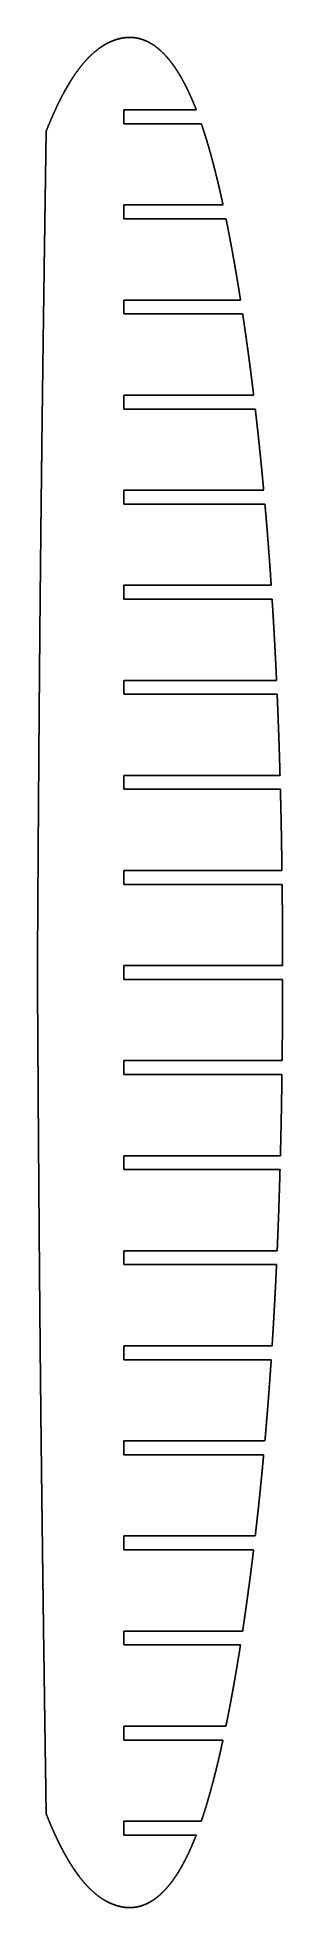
# Model space of a CAD drawing. Header units: metres. Extents: x 3 to 70, y -256 to 256.
import ezdxf

# ---------------------------------------------------------------- set-up
doc = ezdxf.new("R2010")
doc.units = ezdxf.units.M

msp = doc.modelspace()

# ---------------------------------------------------------------- linework, layer by layer
for p, q in [((26.32, 235.9, 769), (46.14, 235.9, 769)), ((26.32, 232.1, 769), (47.53, 232.1, 769)), ((26.32, 209.9, 769), (53.46, 209.9, 769)), ((26.32, 206.1, 769), (54.26, 206.1, 769)), ((26.32, 183.9, 769), (58.24, 183.9, 769)), ((26.32, 180.1, 769), (58.82, 180.1, 769)), ((26.32, 157.9, 769), (61.82, 157.9, 769)), ((26.32, 154.1, 769), (62.27, 154.1, 769)), ((26.32, 131.9, 769), (64.57, 131.9, 769)), ((26.32, 128.1, 769), (64.91, 128.1, 769)), ((26.32, 105.9, 769), (66.63, 105.9, 769)), ((26.32, 102.1, 769), (66.87, 102.1, 769)), ((26.32, 79.9, 769), (68.09, 79.9, 769)), ((26.32, 76.1, 769), (68.25, 76.1, 769)), ((26.32, 53.9, 769), (69.04, 53.9, 769)), ((26.32, 50.1, 769), (69.14, 50.1, 769)), ((26.32, 27.9, 769), (69.57, 27.9, 769)), ((26.32, 24.1, 769), (69.61, 24.1, 769)), ((26.32, 1.9, 769), (69.74, 1.9, 769)), ((26.32, -1.9, 769), (69.74, -1.9, 769)), ((26.32, -24.1, 769), (69.62, -24.1, 769)), ((26.32, -27.9, 769), (69.57, -27.9, 769)), ((26.32, -50.1, 769), (69.14, -50.1, 769)), ((26.32, -53.9, 769), (69.04, -53.9, 769)), ((26.32, -76.1, 769), (68.26, -76.1, 769)), ((26.32, -79.9, 769), (68.09, -79.9, 769)), ((26.32, -102.1, 769), (66.87, -102.1, 769)), ((26.32, -105.9, 769), (66.63, -105.9, 769)), ((26.32, -128.1, 769), (64.91, -128.1, 769)), ((26.32, -131.9, 769), (64.56, -131.9, 769)), ((26.32, -154.1, 769), (62.26, -154.1, 769)), ((26.32, -157.9, 769), (61.81, -157.9, 769)), ((26.32, -180.1, 769), (58.81, -180.1, 769)), ((26.32, -183.9, 769), (58.22, -183.9, 769)), ((26.32, -206.1, 769), (54.24, -206.1, 769)), ((26.32, -209.9, 769), (53.44, -209.9, 769)), ((26.32, -232.1, 769), (47.5, -232.1, 769)), ((26.32, -235.9, 769), (46.11, -235.9, 769))]:
    msp.add_line(p, q)
for points, knots in [([(46.14, 235.9, 769), (46.1, 236.02, 769), (46.05, 236.15, 769), (46, 236.27, 769), (45.95, 236.39, 769), (45.9, 236.51, 769), (45.85, 236.64, 769), (45.81, 236.76, 769), (45.39, 237.8, 769), (45, 238.72, 769), (44.6, 239.64, 769), (44.19, 240.55, 769), (43.76, 241.45, 769), (43.32, 242.34, 769), (42.86, 243.23, 769), (41.99, 244.79, 769), (41.6, 245.48, 769), (41.19, 246.16, 769), (40.77, 246.82, 769), (40.33, 247.48, 769), (39.87, 248.13, 769), (39.4, 248.76, 769), (38.46, 249.94, 769), (37.99, 250.49, 769), (37.51, 251.02, 769), (37.01, 251.54, 769), (36.49, 252.03, 769), (35.95, 252.5, 769), (35.39, 252.95, 769), (34.19, 253.81, 769), (33.54, 254.22, 769), (32.87, 254.59, 769), (32.17, 254.92, 769), (31.46, 255.19, 769), (30.72, 255.4, 769), (29.97, 255.56, 769), (28.58, 255.73, 769), (27.95, 255.76, 769), (27.32, 255.75, 769), (26.68, 255.7, 769), (26.06, 255.61, 769), (25.44, 255.48, 769), (24.82, 255.32, 769), (24.06, 255.08, 769), (23.91, 255.03, 769), (23.75, 254.98, 769), (23.6, 254.92, 769), (23.44, 254.86, 769), (23.29, 254.8, 769), (23.14, 254.74, 769), (22.51, 254.48, 769), (22.04, 254.26, 769), (21.58, 254.02, 769), (21.13, 253.77, 769), (20.69, 253.51, 769), (20.26, 253.22, 769), (19.84, 252.93, 769), (18.05, 251.6, 769), (16.78, 250.45, 769), (15.6, 249.2, 769), (14.51, 247.88, 769), (13.49, 246.5, 769), (12.53, 245.08, 769), (11.63, 243.63, 769), (9.94, 240.7, 769), (9.15, 239.23, 769), (8.39, 237.73, 769), (7.68, 236.22, 769), (6.99, 234.7, 769), (6.33, 233.16, 769), (5.69, 231.61, 769), (5.07, 230.06, 769)], [0, 0, 0, 0, 0, 0, 0, 0, 0, 0.016102, 0.016102, 0.016102, 0.016102, 0.016102, 0.016102, 0.016102, 0.140099, 0.140099, 0.140099, 0.140099, 0.140099, 0.140099, 0.140099, 0.23835, 0.23835, 0.23835, 0.23835, 0.23835, 0.23835, 0.23835, 0.327448, 0.327448, 0.327448, 0.327448, 0.327448, 0.327448, 0.327448, 0.422314, 0.422314, 0.422314, 0.422314, 0.422314, 0.422314, 0.422314, 0.500819, 0.500819, 0.500819, 0.500819, 0.500819, 0.500819, 0.500819, 0.521211, 0.521211, 0.521211, 0.521211, 0.521211, 0.521211, 0.521211, 0.584449, 0.584449, 0.584449, 0.584449, 0.584449, 0.584449, 0.584449, 0.794645, 0.794645, 0.794645, 0.794645, 0.794645, 0.794645, 0.794645, 1, 1, 1, 1, 1, 1, 1, 1, 1]), ([(53.46, 209.9, 769), (53.28, 210.75, 769), (53.09, 211.6, 769), (52.9, 212.45, 769), (52.71, 213.29, 769), (52.52, 214.14, 769), (52.32, 214.99, 769), (52.12, 215.83, 769), (51.58, 218.04, 769), (51.25, 219.4, 769), (50.9, 220.75, 769), (50.54, 222.11, 769), (50.18, 223.46, 769), (49.8, 224.81, 769), (49.41, 226.15, 769), (48.83, 228.07, 769), (48.65, 228.65, 769), (48.47, 229.23, 769), (48.29, 229.81, 769), (48.1, 230.38, 769), (47.91, 230.95, 769), (47.72, 231.53, 769), (47.53, 232.1, 769)], [0, 0, 0, 0, 0, 0, 0, 0, 0, 0.302344, 0.302344, 0.302344, 0.302344, 0.302344, 0.302344, 0.302344, 0.789636, 0.789636, 0.789636, 0.789636, 0.789636, 0.789636, 0.789636, 1, 1, 1, 1, 1, 1, 1, 1, 1]), ([(5.07, 230.06, 769), (5.07, 230.06, 769), (5.07, 230.06, 769), (5.07, 230.06, 769), (5.07, 230.06, 769), (5.08, 230.06, 769), (5.07, 230.06, 769), (5.07, 230.06, 769), (5.07, 230.05, 769), (5.07, 230.05, 769), (5.07, 230.05, 769), (5.07, 230.05, 769), (5.07, 230.04, 769), (5.07, 230.03, 769), (5.07, 230.03, 769), (5.07, 230.01, 769), (5.07, 230, 769), (5.07, 229.98, 769), (5.07, 229.96, 769), (5.07, 229.94, 769), (5.07, 229.92, 769), (5.07, 229.9, 769), (5.07, 229.85, 769), (5.07, 229.83, 769), (5.07, 229.81, 769), (5.07, 229.78, 769), (5.07, 229.76, 769), (5.07, 229.73, 769), (5.07, 229.7, 769), (5.07, 229.63, 769), (5.07, 229.59, 769), (5.07, 229.54, 769), (5.07, 229.48, 769), (5.07, 229.43, 769), (5.06, 229.36, 769), (5.06, 229.3, 769), (5.06, 229.15, 769), (5.06, 229.07, 769), (5.06, 228.98, 769), (5.06, 228.88, 769), (5.06, 228.78, 769), (5.05, 228.67, 769), (5.05, 228.56, 769), (5.05, 228.22, 769), (5.05, 228, 769), (5.04, 227.79, 769), (5.04, 227.57, 769), (5.04, 227.35, 769), (5.03, 227.14, 769), (5.03, 226.92, 769), (5.02, 226.35, 769), (5.02, 225.99, 769), (5.01, 225.63, 769), (5.01, 225.27, 769), (5, 224.91, 769), (5, 224.56, 769), (4.99, 224.2, 769), (4.97, 223.08, 769), (4.96, 222.31, 769), (4.95, 221.55, 769), (4.94, 220.79, 769), (4.93, 220.02, 769), (4.92, 219.26, 769), (4.91, 218.5, 769), (4.89, 217.22, 769), (4.88, 216.69, 769), (4.87, 216.14, 769), (4.87, 215.58, 769), (4.86, 215, 769), (4.85, 214.4, 769), (4.84, 213.78, 769), (4.82, 212.81, 769), (4.82, 212.48, 769), (4.82, 212.15, 769), (4.81, 211.81, 769), (4.81, 211.48, 769), (4.8, 211.15, 769), (4.8, 210.81, 769), (4.79, 210.07, 769), (4.78, 209.66, 769), (4.77, 209.24, 769), (4.77, 208.81, 769), (4.76, 208.38, 769), (4.75, 207.94, 769), (4.75, 207.49, 769), (4.71, 204.84, 769), (4.68, 202.63, 769), (4.65, 200.43, 769), (4.61, 198.23, 769), (4.58, 196.02, 769), (4.55, 193.82, 769), (4.52, 191.62, 769), (4.42, 184.21, 769), (4.34, 179.02, 769), (4.27, 173.82, 769), (4.2, 168.62, 769), (4.14, 163.42, 769), (4.07, 158.23, 769), (4, 153.03, 769), (3.89, 143.75, 769), (3.84, 139.67, 769), (3.79, 135.58, 769), (3.74, 131.5, 769), (3.7, 127.42, 769), (3.65, 123.33, 769), (3.61, 119.25, 769), (3.52, 111.08, 769), (3.48, 107, 769), (3.44, 102.91, 769), (3.4, 98.83, 769), (3.36, 94.74, 769), (3.33, 90.66, 769), (3.29, 86.57, 769), (3.23, 79.33, 769), (3.2, 76.17, 769), (3.18, 73.02, 769), (3.15, 69.86, 769), (3.13, 66.7, 769), (3.1, 63.54, 769), (3.08, 60.38, 769), (3.04, 54.51, 769), (3.02, 51.78, 769), (3, 49.06, 769), (2.98, 46.34, 769), (2.96, 43.62, 769), (2.94, 40.9, 769), (2.92, 38.18, 769), (2.89, 33.6, 769), (2.88, 31.75, 769), (2.87, 29.9, 769), (2.86, 28.05, 769), (2.84, 26.2, 769), (2.83, 24.35, 769), (2.82, 22.5, 769), (2.8, 19.92, 769), (2.8, 19.21, 769), (2.79, 18.53, 769), (2.79, 17.86, 769), (2.79, 17.21, 769), (2.78, 16.58, 769), (2.78, 15.96, 769), (2.77, 14.79, 769), (2.77, 14.22, 769), (2.76, 13.64, 769), (2.76, 13.07, 769), (2.76, 12.49, 769), (2.75, 11.91, 769), (2.75, 11.34, 769), (2.74, 10.1, 769), (2.74, 9.43, 769), (2.73, 8.76, 769), (2.73, 8.1, 769), (2.72, 7.43, 769), (2.72, 6.77, 769), (2.72, 6.1, 769), (2.71, 5.09, 769), (2.71, 4.75, 769), (2.7, 4.41, 769), (2.7, 4.07, 769), (2.7, 3.73, 769), (2.7, 3.39, 769), (2.7, 3.05, 769), (2.69, 2.52, 769), (2.69, 2.34, 769), (2.69, 2.18, 769), (2.69, 2.02, 769), (2.69, 1.87, 769), (2.69, 1.73, 769), (2.69, 1.59, 769), (2.69, 1.35, 769), (2.68, 1.23, 769), (2.68, 1.12, 769), (2.68, 1.02, 769), (2.68, 0.92, 769), (2.68, 0.84, 769), (2.68, 0.76, 769), (2.68, 0.64, 769), (2.68, 0.61, 769), (2.68, 0.57, 769), (2.68, 0.54, 769), (2.68, 0.51, 769), (2.68, 0.48, 769), (2.68, 0.45, 769), (2.68, 0.38, 769), (2.68, 0.34, 769), (2.68, 0.3, 769), (2.68, 0.26, 769), (2.68, 0.23, 769), (2.68, 0.2, 769), (2.68, 0.18, 769), (2.68, 0.13, 769), (2.68, 0.11, 769), (2.68, 0.09, 769), (2.68, 0.08, 769), (2.68, 0.06, 769), (2.68, 0.05, 769), (2.68, 0.04, 769), (2.68, 0.02, 769), (2.68, 0.02, 769), (2.68, 0.01, 769), (2.68, 0.01, 769), (2.68, 0, 769), (2.68, 0, 769), (2.68, 0, 769), (2.68, 0, 769), (2.68, 0, 769), (2.68, 0, 769), (2.68, 0, 769), (2.68, 0, 769), (2.68, 0, 769), (2.68, -0.01, 769), (2.68, -0.02, 769), (2.68, -0.02, 769), (2.68, -0.03, 769), (2.68, -0.04, 769), (2.68, -0.06, 769), (2.68, -0.08, 769), (2.68, -0.09, 769), (2.68, -0.14, 769), (2.68, -0.17, 769), (2.68, -0.2, 769), (2.68, -0.23, 769), (2.68, -0.27, 769), (2.68, -0.32, 769), (2.68, -0.36, 769), (2.68, -0.46, 769), (2.68, -0.51, 769), (2.68, -0.56, 769), (2.68, -0.62, 769), (2.68, -0.68, 769), (2.68, -0.75, 769), (2.68, -0.82, 769), (2.68, -0.96, 769), (2.68, -1.04, 769), (2.68, -1.13, 769), (2.68, -1.22, 769), (2.69, -1.31, 769), (2.69, -1.41, 769), (2.69, -1.52, 769), (2.69, -1.84, 769), (2.69, -2.06, 769), (2.69, -2.27, 769), (2.69, -2.49, 769), (2.69, -2.71, 769), (2.7, -2.92, 769), (2.7, -3.14, 769), (2.7, -3.72, 769), (2.7, -4.07, 769), (2.7, -4.43, 769), (2.71, -4.79, 769), (2.71, -5.15, 769), (2.71, -5.51, 769), (2.71, -5.87, 769), (2.72, -6.99, 769), (2.73, -7.76, 769), (2.73, -8.52, 769), (2.74, -9.29, 769), (2.74, -10.05, 769), (2.75, -10.81, 769), (2.75, -11.58, 769), (2.76, -12.86, 769), (2.76, -13.39, 769), (2.77, -13.94, 769), (2.77, -14.5, 769), (2.77, -15.08, 769), (2.78, -15.68, 769), (2.78, -16.3, 769), (2.79, -17.27, 769), (2.79, -17.6, 769), (2.79, -17.94, 769), (2.79, -18.27, 769), (2.79, -18.61, 769), (2.8, -18.94, 769), (2.8, -19.27, 769), (2.8, -20.02, 769), (2.81, -20.43, 769), (2.81, -20.85, 769), (2.81, -21.28, 769), (2.81, -21.71, 769), (2.82, -22.15, 769), (2.82, -22.6, 769), (2.84, -25.17, 769), (2.85, -27.29, 769), (2.86, -29.41, 769), (2.88, -31.53, 769), (2.89, -33.65, 769), (2.91, -35.77, 769), (2.92, -37.89, 769), (2.97, -45.3, 769), (3.01, -50.59, 769), (3.05, -55.88, 769), (3.09, -61.17, 769), (3.13, -66.46, 769), (3.17, -71.75, 769), (3.21, -77.04, 769), (3.29, -86.41, 769), (3.33, -90.5, 769), (3.36, -94.58, 769), (3.4, -98.67, 769), (3.44, -102.75, 769), (3.48, -106.83, 769), (3.52, -110.92, 769), (3.61, -119.09, 769), (3.65, -123.17, 769), (3.69, -127.25, 769), (3.74, -131.34, 769), (3.79, -135.42, 769), (3.84, -139.5, 769), (3.89, -143.59, 769), (3.98, -150.82, 769), (4.02, -153.98, 769), (4.06, -157.13, 769), (4.1, -160.29, 769), (4.14, -163.44, 769), (4.18, -166.6, 769), (4.22, -169.75, 769), (4.3, -175.63, 769), (4.34, -178.35, 769), (4.37, -181.06, 769), (4.41, -183.78, 769), (4.45, -186.5, 769), (4.49, -189.22, 769), (4.53, -191.94, 769), (4.59, -196.5, 769), (4.62, -198.35, 769), (4.64, -200.2, 769), (4.67, -202.05, 769), (4.7, -203.9, 769), (4.72, -205.75, 769), (4.75, -207.6, 769), (4.79, -210.17, 769), (4.8, -210.87, 769), (4.81, -211.56, 769), (4.82, -212.23, 769), (4.83, -212.87, 769), (4.83, -213.5, 769), (4.84, -214.12, 769), (4.86, -215.29, 769), (4.87, -215.86, 769), (4.88, -216.44, 769), (4.89, -217.01, 769), (4.89, -217.59, 769), (4.9, -218.16, 769), (4.91, -218.74, 769), (4.93, -219.98, 769), (4.94, -220.64, 769), (4.95, -221.31, 769), (4.96, -221.97, 769), (4.97, -222.64, 769), (4.98, -223.3, 769), (4.99, -223.97, 769), (5, -224.97, 769), (5.01, -225.31, 769), (5.01, -225.65, 769), (5.02, -225.99, 769), (5.02, -226.33, 769), (5.03, -226.67, 769), (5.03, -227.01, 769), (5.04, -227.54, 769), (5.04, -227.72, 769), (5.04, -227.88, 769), (5.05, -228.04, 769), (5.05, -228.19, 769), (5.05, -228.33, 769), (5.05, -228.47, 769), (5.06, -228.71, 769), (5.06, -228.83, 769), (5.06, -228.94, 769), (5.06, -229.04, 769), (5.06, -229.13, 769), (5.06, -229.22, 769), (5.06, -229.3, 769), (5.07, -229.41, 769), (5.07, -229.45, 769), (5.07, -229.48, 769), (5.07, -229.52, 769), (5.07, -229.55, 769), (5.07, -229.58, 769), (5.07, -229.61, 769), (5.07, -229.68, 769), (5.07, -229.72, 769), (5.07, -229.76, 769), (5.07, -229.79, 769), (5.07, -229.82, 769), (5.07, -229.85, 769), (5.07, -229.88, 769), (5.07, -229.93, 769), (5.07, -229.95, 769), (5.07, -229.96, 769), (5.07, -229.98, 769), (5.07, -229.99, 769), (5.07, -230.01, 769), (5.07, -230.02, 769), (5.07, -230.03, 769), (5.07, -230.03, 769), (5.07, -230.04, 769), (5.07, -230.04, 769), (5.07, -230.05, 769), (5.07, -230.05, 769), (5.07, -230.05, 769), (5.07, -230.06, 769), (5.08, -230.06, 769), (5.08, -230.06, 769), (5.08, -230.06, 769), (5.07, -230.06, 769), (5.07, -230.06, 769), (5.07, -230.06, 769), (5.07, -230.06, 769)], [0, 0, 0, 0, 0, 0, 0, 0, 0, 0.002268, 0.002268, 0.002268, 0.002268, 0.002268, 0.002268, 0.002268, 0.004637, 0.004637, 0.004637, 0.004637, 0.004637, 0.004637, 0.004637, 0.007243, 0.007243, 0.007243, 0.007243, 0.007243, 0.007243, 0.007243, 0.008901, 0.008901, 0.008901, 0.008901, 0.008901, 0.008901, 0.008901, 0.01127, 0.01127, 0.01127, 0.01127, 0.01127, 0.01127, 0.01127, 0.013876, 0.013876, 0.013876, 0.013876, 0.013876, 0.013876, 0.013876, 0.018482, 0.018482, 0.018482, 0.018482, 0.018482, 0.018482, 0.018482, 0.026116, 0.026116, 0.026116, 0.026116, 0.026116, 0.026116, 0.026116, 0.042361, 0.042361, 0.042361, 0.042361, 0.042361, 0.042361, 0.042361, 0.053299, 0.053299, 0.053299, 0.053299, 0.053299, 0.053299, 0.053299, 0.059046, 0.059046, 0.059046, 0.059046, 0.059046, 0.059046, 0.059046, 0.06608, 0.06608, 0.06608, 0.06608, 0.06608, 0.06608, 0.06608, 0.100397, 0.100397, 0.100397, 0.100397, 0.100397, 0.100397, 0.100397, 0.181348, 0.181348, 0.181348, 0.181348, 0.181348, 0.181348, 0.181348, 0.24493, 0.24493, 0.24493, 0.24493, 0.24493, 0.24493, 0.24493, 0.308547, 0.308547, 0.308547, 0.308547, 0.308547, 0.308547, 0.308547, 0.357725, 0.357725, 0.357725, 0.357725, 0.357725, 0.357725, 0.357725, 0.400107, 0.400107, 0.400107, 0.400107, 0.400107, 0.400107, 0.400107, 0.428942, 0.428942, 0.428942, 0.428942, 0.428942, 0.428942, 0.428942, 0.440228, 0.440228, 0.440228, 0.440228, 0.440228, 0.440228, 0.440228, 0.451134, 0.451134, 0.451134, 0.451134, 0.451134, 0.451134, 0.451134, 0.463753, 0.463753, 0.463753, 0.463753, 0.463753, 0.463753, 0.463753, 0.470212, 0.470212, 0.470212, 0.470212, 0.470212, 0.470212, 0.470212, 0.473766, 0.473766, 0.473766, 0.473766, 0.473766, 0.473766, 0.473766, 0.477319, 0.477319, 0.477319, 0.477319, 0.477319, 0.477319, 0.477319, 0.479096, 0.479096, 0.479096, 0.479096, 0.479096, 0.479096, 0.479096, 0.482058, 0.482058, 0.482058, 0.482058, 0.482058, 0.482058, 0.482058, 0.485019, 0.485019, 0.485019, 0.485019, 0.485019, 0.485019, 0.485019, 0.488177, 0.488177, 0.488177, 0.488177, 0.488177, 0.488177, 0.488177, 0.491182, 0.491182, 0.491182, 0.491182, 0.491182, 0.491182, 0.491182, 0.494154, 0.494154, 0.494154, 0.494154, 0.494154, 0.494154, 0.494154, 0.497126, 0.497126, 0.497126, 0.497126, 0.497126, 0.497126, 0.497126, 0.499602, 0.499602, 0.499602, 0.499602, 0.499602, 0.499602, 0.499602, 0.502079, 0.502079, 0.502079, 0.502079, 0.502079, 0.502079, 0.502079, 0.506894, 0.506894, 0.506894, 0.506894, 0.506894, 0.506894, 0.506894, 0.514875, 0.514875, 0.514875, 0.514875, 0.514875, 0.514875, 0.514875, 0.531858, 0.531858, 0.531858, 0.531858, 0.531858, 0.531858, 0.531858, 0.543293, 0.543293, 0.543293, 0.543293, 0.543293, 0.543293, 0.543293, 0.549301, 0.549301, 0.549301, 0.549301, 0.549301, 0.549301, 0.549301, 0.556654, 0.556654, 0.556654, 0.556654, 0.556654, 0.556654, 0.556654, 0.591126, 0.591126, 0.591126, 0.591126, 0.591126, 0.591126, 0.591126, 0.677121, 0.677121, 0.677121, 0.677121, 0.677121, 0.677121, 0.677121, 0.743522, 0.743522, 0.743522, 0.743522, 0.743522, 0.743522, 0.743522, 0.809914, 0.809914, 0.809914, 0.809914, 0.809914, 0.809914, 0.809914, 0.86121, 0.86121, 0.86121, 0.86121, 0.86121, 0.86121, 0.86121, 0.905403, 0.905403, 0.905403, 0.905403, 0.905403, 0.905403, 0.905403, 0.935466, 0.935466, 0.935466, 0.935466, 0.935466, 0.935466, 0.935466, 0.947231, 0.947231, 0.947231, 0.947231, 0.947231, 0.947231, 0.947231, 0.958601, 0.958601, 0.958601, 0.958601, 0.958601, 0.958601, 0.958601, 0.971756, 0.971756, 0.971756, 0.971756, 0.971756, 0.971756, 0.971756, 0.97849, 0.97849, 0.97849, 0.97849, 0.97849, 0.97849, 0.97849, 0.982195, 0.982195, 0.982195, 0.982195, 0.982195, 0.982195, 0.982195, 0.985899, 0.985899, 0.985899, 0.985899, 0.985899, 0.985899, 0.985899, 0.987752, 0.987752, 0.987752, 0.987752, 0.987752, 0.987752, 0.987752, 0.990839, 0.990839, 0.990839, 0.990839, 0.990839, 0.990839, 0.990839, 0.993927, 0.993927, 0.993927, 0.993927, 0.993927, 0.993927, 0.993927, 0.996088, 0.996088, 0.996088, 0.996088, 0.996088, 0.996088, 0.996088, 1, 1, 1, 1, 1, 1, 1, 1, 1]), ([(58.24, 183.9, 769), (58.06, 185.02, 769), (57.88, 186.14, 769), (57.7, 187.27, 769), (57.52, 188.39, 769), (57.33, 189.51, 769), (57.14, 190.63, 769), (56.95, 191.75, 769), (56.47, 194.53, 769), (56.18, 196.18, 769), (55.88, 197.84, 769), (55.57, 199.49, 769), (55.25, 201.15, 769), (54.93, 202.8, 769), (54.6, 204.45, 769), (54.26, 206.1, 769)], [0, 0, 0, 0, 0, 0, 0, 0, 0, 0.402937, 0.402937, 0.402937, 0.402937, 0.402937, 0.402937, 0.402937, 1, 1, 1, 1, 1, 1, 1, 1, 1]), ([(61.82, 157.9, 769), (61.71, 158.8, 769), (61.6, 159.7, 769), (61.49, 160.6, 769), (61.38, 161.5, 769), (61.27, 162.4, 769), (61.15, 163.29, 769), (61.04, 164.19, 769), (60.68, 166.97, 769), (60.43, 168.85, 769), (60.18, 170.72, 769), (59.92, 172.6, 769), (59.65, 174.48, 769), (59.38, 176.35, 769), (59.11, 178.23, 769), (58.82, 180.1, 769)], [0, 0, 0, 0, 0, 0, 0, 0, 0, 0.323469, 0.323469, 0.323469, 0.323469, 0.323469, 0.323469, 0.323469, 1, 1, 1, 1, 1, 1, 1, 1, 1]), ([(64.57, 131.9, 769), (64.52, 132.4, 769), (64.48, 132.9, 769), (64.43, 133.39, 769), (64.38, 133.89, 769), (64.34, 134.39, 769), (64.29, 134.89, 769), (64.24, 135.38, 769), (63.98, 138.16, 769), (63.75, 140.44, 769), (63.52, 142.72, 769), (63.28, 145, 769), (63.04, 147.27, 769), (62.79, 149.55, 769), (62.53, 151.83, 769), (62.27, 154.1, 769)], [0, 0, 0, 0, 0, 0, 0, 0, 0, 0.17914, 0.17914, 0.17914, 0.17914, 0.17914, 0.17914, 0.17914, 1, 1, 1, 1, 1, 1, 1, 1, 1]), ([(66.63, 105.9, 769), (66.46, 108.43, 769), (66.28, 110.97, 769), (66.1, 113.5, 769), (65.91, 116.03, 769), (65.71, 118.56, 769), (65.51, 121.09, 769), (65.3, 123.63, 769), (65.06, 126.4, 769), (65.04, 126.64, 769), (65.02, 126.88, 769), (65, 127.13, 769), (64.97, 127.37, 769), (64.95, 127.61, 769), (64.93, 127.86, 769), (64.91, 128.1, 769)], [0, 0, 0, 0, 0, 0, 0, 0, 0, 0.912348, 0.912348, 0.912348, 0.912348, 0.912348, 0.912348, 0.912348, 1, 1, 1, 1, 1, 1, 1, 1, 1]), ([(68.09, 79.9, 769), (68.05, 80.61, 769), (68.02, 81.33, 769), (67.99, 82.04, 769), (67.95, 82.75, 769), (67.92, 83.47, 769), (67.88, 84.18, 769), (67.85, 84.9, 769), (67.71, 87.67, 769), (67.6, 89.73, 769), (67.49, 91.79, 769), (67.37, 93.86, 769), (67.26, 95.92, 769), (67.13, 97.98, 769), (67, 100.04, 769), (66.87, 102.1, 769)], [0, 0, 0, 0, 0, 0, 0, 0, 0, 0.257064, 0.257064, 0.257064, 0.257064, 0.257064, 0.257064, 0.257064, 1, 1, 1, 1, 1, 1, 1, 1, 1]), ([(69.74, 1.9, 769), (69.74, 2.16, 769), (69.74, 2.42, 769), (69.74, 2.68, 769), (69.74, 2.94, 769), (69.74, 3.2, 769), (69.74, 3.46, 769), (69.74, 3.72, 769), (69.74, 6.49, 769), (69.73, 9.01, 769), (69.72, 11.52, 769), (69.71, 14.04, 769), (69.69, 16.55, 769), (69.67, 19.07, 769), (69.64, 21.58, 769), (69.61, 24.1, 769)], [0, 0, 0, 0, 0, 0, 0, 0, 0, 0.093551, 0.093551, 0.093551, 0.093551, 0.093551, 0.093551, 0.093551, 1, 1, 1, 1, 1, 1, 1, 1, 1]), ([(69.62, -24.1, 769), (69.64, -21.89, 769), (69.66, -19.68, 769), (69.68, -17.47, 769), (69.7, -15.26, 769), (69.71, -13.05, 769), (69.72, -10.83, 769), (69.73, -8.62, 769), (69.74, -5.85, 769), (69.74, -5.28, 769), (69.74, -4.72, 769), (69.74, -4.16, 769), (69.74, -3.59, 769), (69.74, -3.03, 769), (69.74, -2.46, 769), (69.74, -1.9, 769)], [0, 0, 0, 0, 0, 0, 0, 0, 0, 0.796731, 0.796731, 0.796731, 0.796731, 0.796731, 0.796731, 0.796731, 1, 1, 1, 1, 1, 1, 1, 1, 1]), ([(64.91, -128.1, 769), (64.96, -127.52, 769), (65.01, -126.95, 769), (65.06, -126.37, 769), (65.11, -125.8, 769), (65.16, -125.22, 769), (65.21, -124.64, 769), (65.25, -124.07, 769), (65.49, -121.29, 769), (65.66, -119.09, 769), (65.84, -116.9, 769), (66, -114.7, 769), (66.17, -112.5, 769), (66.32, -110.3, 769), (66.48, -108.1, 769), (66.63, -105.9, 769)], [0, 0, 0, 0, 0, 0, 0, 0, 0, 0.207811, 0.207811, 0.207811, 0.207811, 0.207811, 0.207811, 0.207811, 1, 1, 1, 1, 1, 1, 1, 1, 1]), ([(58.81, -180.1, 769), (59.01, -178.77, 769), (59.21, -177.43, 769), (59.4, -176.1, 769), (59.59, -174.76, 769), (59.78, -173.43, 769), (59.97, -172.09, 769), (60.15, -170.76, 769), (60.53, -167.98, 769), (60.72, -166.54, 769), (60.91, -165.1, 769), (61.1, -163.66, 769), (61.28, -162.22, 769), (61.46, -160.78, 769), (61.63, -159.34, 769), (61.81, -157.9, 769)], [0, 0, 0, 0, 0, 0, 0, 0, 0, 0.481452, 0.481452, 0.481452, 0.481452, 0.481452, 0.481452, 0.481452, 1, 1, 1, 1, 1, 1, 1, 1, 1]), ([(54.24, -206.1, 769), (54.5, -204.83, 769), (54.76, -203.55, 769), (55.01, -202.28, 769), (55.26, -201, 769), (55.5, -199.72, 769), (55.74, -198.44, 769), (55.97, -197.16, 769), (56.47, -194.39, 769), (56.74, -192.89, 769), (57, -191.4, 769), (57.25, -189.9, 769), (57.5, -188.4, 769), (57.75, -186.9, 769), (57.99, -185.4, 769), (58.22, -183.9, 769)], [0, 0, 0, 0, 0, 0, 0, 0, 0, 0.461243, 0.461243, 0.461243, 0.461243, 0.461243, 0.461243, 0.461243, 1, 1, 1, 1, 1, 1, 1, 1, 1]), ([(47.5, -232.1, 769), (47.56, -231.92, 769), (47.62, -231.74, 769), (47.68, -231.56, 769), (47.74, -231.38, 769), (47.8, -231.21, 769), (47.86, -231.03, 769), (47.92, -230.85, 769), (48.5, -229.08, 769), (49, -227.48, 769), (49.47, -225.87, 769), (49.93, -224.26, 769), (50.37, -222.65, 769), (50.8, -221.03, 769), (51.21, -219.41, 769), (51.86, -216.8, 769), (52.1, -215.82, 769), (52.33, -214.84, 769), (52.56, -213.85, 769), (52.78, -212.86, 769), (53, -211.88, 769), (53.22, -210.89, 769), (53.44, -209.9, 769)], [0, 0, 0, 0, 0, 0, 0, 0, 0, 0.065731, 0.065731, 0.065731, 0.065731, 0.065731, 0.065731, 0.065731, 0.648, 0.648, 0.648, 0.648, 0.648, 0.648, 0.648, 1, 1, 1, 1, 1, 1, 1, 1, 1]), ([(5.07, -230.06, 769), (5.51, -231.15, 769), (5.95, -232.24, 769), (6.4, -233.32, 769), (6.87, -234.4, 769), (7.35, -235.47, 769), (7.85, -236.54, 769), (8.36, -237.6, 769), (9.34, -239.55, 769), (9.81, -240.45, 769), (10.3, -241.35, 769), (10.8, -242.23, 769), (11.31, -243.1, 769), (11.85, -243.97, 769), (12.4, -244.82, 769), (13.79, -246.83, 769), (14.64, -247.97, 769), (15.54, -249.08, 769), (16.5, -250.14, 769), (17.52, -251.15, 769), (18.6, -252.09, 769), (19.75, -252.94, 769), (21.21, -253.8, 769), (21.45, -253.94, 769), (21.68, -254.07, 769), (21.92, -254.19, 769), (22.15, -254.31, 769), (22.39, -254.42, 769), (22.63, -254.53, 769), (23.11, -254.73, 769), (23.35, -254.83, 769), (23.59, -254.92, 769), (23.83, -255.01, 769), (24.08, -255.1, 769), (24.32, -255.17, 769), (24.57, -255.24, 769), (25.36, -255.46, 769), (25.91, -255.58, 769), (26.47, -255.67, 769), (27.03, -255.73, 769), (27.59, -255.76, 769), (28.15, -255.75, 769), (28.71, -255.71, 769), (29.91, -255.56, 769), (30.55, -255.43, 769), (31.17, -255.26, 769), (31.79, -255.05, 769), (32.39, -254.8, 769), (32.97, -254.51, 769), (33.54, -254.19, 769), (34.48, -253.59, 769), (34.87, -253.33, 769), (35.25, -253.05, 769), (35.62, -252.75, 769), (35.98, -252.45, 769), (36.33, -252.14, 769), (36.67, -251.81, 769), (37.63, -250.86, 769), (38.22, -250.22, 769), (38.78, -249.55, 769), (39.32, -248.86, 769), (39.84, -248.15, 769), (40.34, -247.43, 769), (40.81, -246.7, 769), (41.88, -244.96, 769), (42.46, -243.95, 769), (43.01, -242.92, 769), (43.54, -241.88, 769), (44.04, -240.83, 769), (44.52, -239.76, 769), (44.98, -238.69, 769), (45.51, -237.41, 769), (45.6, -237.2, 769), (45.69, -236.98, 769), (45.77, -236.77, 769), (45.86, -236.56, 769), (45.94, -236.34, 769), (46.03, -236.12, 769), (46.11, -235.9, 769)], [0, 0, 0, 0, 0, 0, 0, 0, 0, 0.0159513, 0.0159513, 0.0159513, 0.0159513, 0.0159513, 0.0159513, 0.0159513, 0.0297253, 0.0297253, 0.0297253, 0.0297253, 0.0297253, 0.0297253, 0.0297253, 0.0491038, 0.0491038, 0.0491038, 0.0491038, 0.0491038, 0.0491038, 0.0491038, 0.0527681, 0.0527681, 0.0527681, 0.0527681, 0.0527681, 0.0527681, 0.0527681, 0.0564325, 0.0564325, 0.0564325, 0.0564325, 0.0564325, 0.0564325, 0.0564325, 0.0644471, 0.0644471, 0.0644471, 0.0644471, 0.0644471, 0.0644471, 0.0644471, 0.0736917, 0.0736917, 0.0736917, 0.0736917, 0.0736917, 0.0736917, 0.0736917, 0.0804168, 0.0804168, 0.0804168, 0.0804168, 0.0804168, 0.0804168, 0.0804168, 0.0929098, 0.0929098, 0.0929098, 0.0929098, 0.0929098, 0.0929098, 0.0929098, 0.1095519, 0.1095519, 0.1095519, 0.1095519, 0.1095519, 0.1095519, 0.1095519, 0.1127743, 0.1127743, 0.1127743, 0.1127743, 0.1127743, 0.1127743, 0.1127743, 0.1127743, 0.1127743])]:
    msp.add_open_spline(points, degree=8, knots=knots)
for points, degree in [([(26.32, 235.9, 769), (26.32, 232.1, 769)], 1), ([(26.32, 209.9, 769), (26.32, 206.1, 769)], 1), ([(26.32, 183.9, 769), (26.32, 180.1, 769)], 1), ([(26.32, 157.9, 769), (26.32, 154.1, 769)], 1), ([(26.32, 131.9, 769), (26.32, 128.1, 769)], 1), ([(26.32, 105.9, 769), (26.32, 102.1, 769)], 1), ([(26.32, 79.9, 769), (26.32, 76.1, 769)], 1), ([(69.04, 53.9, 769), (68.96, 56.68, 769), (68.88, 59.45, 769), (68.79, 62.23, 769), (68.69, 65, 769), (68.59, 67.78, 769), (68.49, 70.55, 769), (68.37, 73.33, 769), (68.25, 76.1, 769)], 8), ([(26.32, 53.9, 769), (26.32, 50.1, 769)], 1), ([(69.57, 27.9, 769), (69.53, 30.68, 769), (69.49, 33.45, 769), (69.45, 36.23, 769), (69.4, 39, 769), (69.34, 41.78, 769), (69.28, 44.55, 769), (69.21, 47.33, 769), (69.14, 50.1, 769)], 8), ([(26.32, 27.9, 769), (26.32, 24.1, 769)], 1), ([(26.32, 1.9, 769), (26.32, 0, 769)], 1), ([(26.32, -1.9, 769), (26.32, 0, 769)], 1), ([(26.32, -27.9, 769), (26.32, -24.1, 769)], 1), ([(69.14, -50.1, 769), (69.22, -47.33, 769), (69.28, -44.55, 769), (69.34, -41.78, 769), (69.4, -39, 769), (69.45, -36.23, 769), (69.49, -33.45, 769), (69.53, -30.68, 769), (69.57, -27.9, 769)], 8), ([(26.32, -53.9, 769), (26.32, -50.1, 769)], 1), ([(68.26, -76.1, 769), (68.38, -73.33, 769), (68.49, -70.55, 769), (68.6, -67.78, 769), (68.7, -65, 769), (68.79, -62.23, 769), (68.88, -59.45, 769), (68.96, -56.68, 769), (69.04, -53.9, 769)], 8), ([(26.32, -79.9, 769), (26.32, -76.1, 769)], 1), ([(66.87, -102.1, 769), (67.05, -99.33, 769), (67.22, -96.55, 769), (67.38, -93.78, 769), (67.54, -91, 769), (67.68, -88.23, 769), (67.83, -85.45, 769), (67.96, -82.68, 769), (68.09, -79.9, 769)], 8), ([(26.32, -105.9, 769), (26.32, -102.1, 769)], 1), ([(26.32, -131.9, 769), (26.32, -128.1, 769)], 1), ([(62.26, -154.1, 769), (62.58, -151.33, 769), (62.89, -148.56, 769), (63.19, -145.78, 769), (63.49, -143.01, 769), (63.77, -140.23, 769), (64.04, -137.46, 769), (64.31, -134.68, 769), (64.56, -131.9, 769)], 8), ([(26.32, -157.9, 769), (26.32, -154.1, 769)], 1), ([(26.32, -183.9, 769), (26.32, -180.1, 769)], 1), ([(26.32, -209.9, 769), (26.32, -206.1, 769)], 1), ([(26.32, -235.9, 769), (26.32, -232.1, 769)], 1)]:
    msp.add_open_spline(points, degree=degree)

doc.saveas('drawing.dxf')
